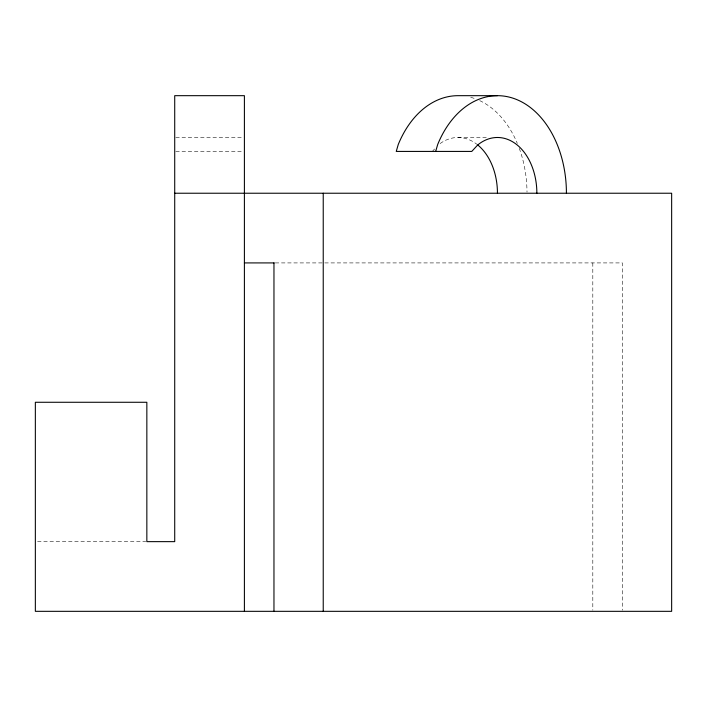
<?xml version="1.0" encoding="UTF-8"?>
<svg xmlns="http://www.w3.org/2000/svg" width="707" height="707" viewBox="0 0 707 707"><rect width="100%" height="100%" fill="white"/><g stroke="black" fill="none" stroke-linecap="round" stroke-linejoin="round"><path stroke-width="0.53" stroke-dasharray="3.54 2.65" d="M432.357 151.422L434.593 148.991M175.804 137.485L243.314 137.485M458.021 137.485L488.687 137.485M175.804 151.422L243.314 151.422M275.27 262.916L622.381 262.916L622.381 610.221M37.559 541.642L145.739 541.642M592.811 262.916L592.811 610.221M470.721 97.336A97.557 68.986 -90 0 1 475.882 98.998M479.7 100.615A97.557 68.986 -90 0 1 517.338 143.415M519.265 148.32A97.557 68.986 -90 0 1 527.007 192.127M440.116 143.565A55.747 39.415 -90 0 1 476.845 144.246"/><path stroke-width="1.06" d="M435.662 151.422L437.704 144.449A97.557 68.986 -90 0 1 515.297 98.998A97.557 68.986 -90 0 1 566.422 193.232M536.86 193.232A55.747 39.415 -90 0 0 477.738 144.953L471.772 151.422L396.247 151.422L398.28 144.449A97.557 68.986 -90 0 1 458.021 95.675L497.445 95.675M174.717 193.232L671.65 193.232L671.65 611.325L35.35 611.325L35.35 402.274L146.844 402.274L146.844 541.642L174.717 541.642L174.717 95.675L244.401 95.675L244.401 611.325M244.401 262.916L274.166 262.916M323.232 193.232L323.232 611.325M273.963 262.916L273.963 611.325M477.738 144.953A55.747 39.415 -90 0 1 497.445 193.232"/></g></svg>
